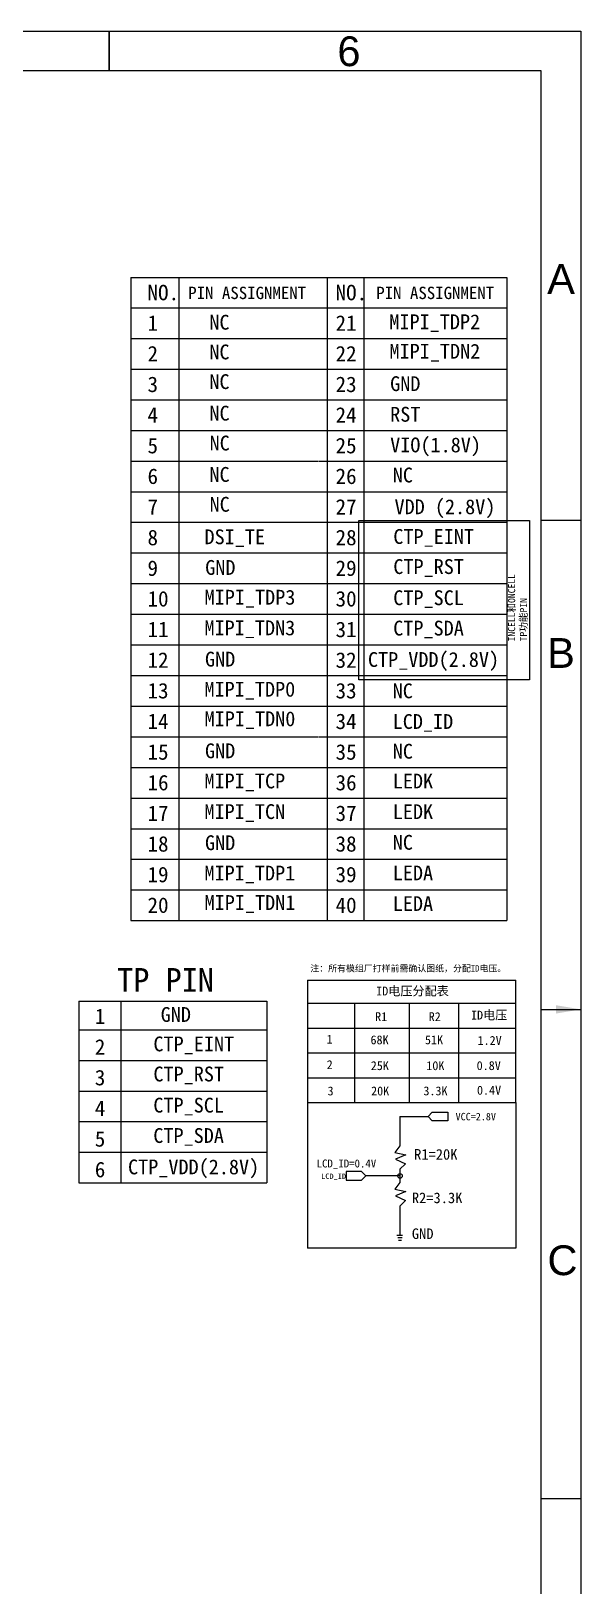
# Model space of a CAD drawing. Header units: inches. Extents: x 4091 to 6273, y -6229 to -5636.
# Drawn here: x 5427.1 to 5535.7, y -6002.4 to -5695.4 of the extents above; entities that cross this region are included whole.
import ezdxf

# ---------------------------------------------------------------- set-up
doc = ezdxf.new("R2010")
doc.units = ezdxf.units.IN
doc.header["$LTSCALE"] = 0.5
doc.header["$MEASUREMENT"] = 0
doc.layers.get('0').update_dxf_attribs({"lineweight": 0})
for name, color, linetype, lineweight in [('DIM', 4, 'Continuous', 0), ('FPC', 35, 'Continuous', 0), ('txt', 7, 'Continuous', 13), ('图框', 7, 'Continuous', 25)]:
    doc.layers.add(name, color=color, linetype=linetype, lineweight=lineweight)
doc.layers.add('T', color=7, linetype='Continuous')
doc.styles.add('STYLE1', font='')
doc.styles.add('TITLE', font='arial.ttf')
doc.styles.add('宋体字', font='')
doc.styles.add('汉字', font='')
doc.styles.get('STYLE1').set_extended_font_data('SimSun')
doc.styles.get('宋体字').set_extended_font_data('SimSun')
doc.styles.get('汉字').set_extended_font_data('SimSun')

msp = doc.modelspace()

# ---------------------------------------------------------------- linework, layer by layer
at = {"color": 4, "linetype": 'ByBlock', "lineweight": 5}
for p, q in [((5446.8032, -5744.0598), (5446.803, -5871.0733)), ((5446.8031, -5744.0598), (5483.9431, -5744.0598)), ((5456.3023, -5744.0431), (5456.3021, -5871.0565)), ((5483.9415, -5744.0595), (5521.0815, -5744.0595)), ((5485.6188, -5744.0584), (5485.6187, -5871.0719)), ((5492.8257, -5744.0472), (5492.8255, -5871.0607)), ((5446.8031, -5750.0829), (5483.9431, -5750.0829)), ((5446.8031, -5750.1093), (5483.9431, -5750.1093)), ((5483.9415, -5750.0826), (5521.0815, -5750.0826)), ((5483.9415, -5750.109), (5521.0815, -5750.109)), ((5446.8031, -5756.1324), (5483.9431, -5756.1324)), ((5483.9415, -5756.1321), (5521.0815, -5756.1321)), ((5446.8031, -5762.1819), (5483.9431, -5762.1819)), ((5446.8031, -5762.1819), (5483.8099, -5762.1819)), ((5483.9415, -5762.1816), (5521.0815, -5762.1816)), ((5483.9415, -5762.1816), (5520.9483, -5762.1816)), ((5446.8031, -5768.2314), (5483.9431, -5768.2314)), ((5483.9415, -5768.2311), (5521.0815, -5768.2311)), ((5446.8031, -5774.281), (5483.9431, -5774.281)), ((5483.9415, -5774.2807), (5521.0815, -5774.2807)), ((5446.8031, -5780.3305), (5483.8099, -5780.3305)), ((5483.9415, -5780.3302), (5520.9483, -5780.3302)), ((5446.8031, -5786.38), (5483.9431, -5786.38)), ((5483.9415, -5786.3797), (5521.0815, -5786.3797)), ((5446.8031, -5792.4295), (5483.9431, -5792.4295)), ((5483.9415, -5792.4292), (5521.0815, -5792.4292)), ((5446.8031, -5798.479), (5483.9431, -5798.479)), ((5483.9415, -5798.4788), (5521.0815, -5798.4788)), ((5446.8031, -5804.5286), (5483.9431, -5804.5286)), ((5483.9415, -5804.5283), (5521.0815, -5804.5283)), ((5446.8031, -5810.5781), (5483.9431, -5810.5781)), ((5483.9415, -5810.5778), (5521.0815, -5810.5778)), ((5446.8031, -5816.6276), (5483.9431, -5816.6276)), ((5483.9415, -5816.6273), (5521.0815, -5816.6273)), ((5446.8031, -5822.6771), (5483.9431, -5822.6771)), ((5483.9415, -5822.6769), (5521.0815, -5822.6769)), ((5446.8031, -5828.7267), (5483.9431, -5828.7267)), ((5483.9415, -5828.7264), (5521.0815, -5828.7264)), ((5446.8031, -5834.7762), (5483.8099, -5834.7762)), ((5483.9415, -5834.7759), (5520.9483, -5834.7759)), ((5446.8031, -5840.8257), (5483.9431, -5840.8257)), ((5483.9415, -5840.8254), (5521.0815, -5840.8254)), ((5446.8031, -5846.8752), (5483.9431, -5846.8752)), ((5483.9415, -5846.8749), (5521.0815, -5846.8749)), ((5446.8031, -5852.9248), (5483.9431, -5852.9248)), ((5483.9415, -5852.9245), (5521.0815, -5852.9245)), ((5446.8031, -5858.9743), (5483.9431, -5858.9743)), ((5483.9415, -5858.974), (5521.0815, -5858.974)), ((5446.8031, -5865.0238), (5483.9431, -5865.0238)), ((5483.9415, -5865.0235), (5521.0815, -5865.0235)), ((5446.8031, -5871.0733), (5483.9431, -5871.0733)), ((5483.9415, -5871.073), (5521.0815, -5871.073))]:
    msp.add_line(p, q, dxfattribs=at)
at = {"color": 4, "linetype": 'ByBlock'}
for p, q in [((5481.6859, -5882.8679), (5481.6859, -5935.7246)), ((5522.8662, -5907.0226), (5522.8662, -5882.8679))]:
    msp.add_line(p, q, dxfattribs=at)
at = {"color": 1, "linetype": 'ByBlock', "lineweight": 5}
for p, q in [((5436.5609, -5886.9799), (5436.5609, -5922.87)), ((5436.5609, -5886.9799), (5473.7009, -5886.9799)), ((5444.9032, -5922.87), (5444.9032, -5886.9799)), ((5473.7009, -5886.9799), (5473.7009, -5922.87)), ((5436.5609, -5892.6224), (5473.7009, -5892.6224)), ((5436.5609, -5898.6719), (5473.7009, -5898.6719)), ((5436.5609, -5904.7215), (5473.7009, -5904.7215)), ((5436.5609, -5910.771), (5473.7009, -5910.771)), ((5436.5609, -5916.8205), (5473.7009, -5916.8205)), ((5436.5609, -5922.87), (5473.7009, -5922.87))]:
    msp.add_line(p, q, dxfattribs=at)
at = {"color": 4}
for p, q in [((5473.7009, -5894.168), (5473.7009, -5922.87)), ((5522.8662, -5907.0226), (5522.8662, -5935.7246)), ((5522.8662, -5935.7246), (5481.6859, -5935.7246))]:
    msp.add_line(p, q, dxfattribs=at)
at = {"color": 4, "linetype": 'ByBlock', "lineweight": 5}
msp.add_lwpolyline([(5521.0815, -5744.0595), (5521.0813, -5871.073)], dxfattribs=at)
at = {"color": 1}
msp.add_lwpolyline([(5491.8267, -5792.0973), (5525.5521, -5792.0973), (5525.5521, -5823.5038), (5491.8266, -5823.5038)], close=True, dxfattribs=at)
at = {"layer": 'FPC', "color": 1, "lineweight": -2}
for p, q in [((5499.9763, -5909.7293), (5499.9763, -5914.2078)), ((5499.9763, -5909.7293), (5505.5217, -5909.7293)), ((5505.5217, -5909.7293), (5506.3364, -5908.8759)), ((5505.5217, -5909.7293), (5506.3364, -5910.5828)), ((5499.9763, -5915.5233), (5498.9605, -5916.8388)), ((5499.9763, -5914.2078), (5499.9763, -5915.5233)), ((5498.9605, -5916.8388), (5501.1332, -5917.2992)), ((5501.1332, -5917.2992), (5499.0921, -5918.1543)), ((5499.0921, -5918.1543), (5501.0673, -5919.0752)), ((5501.0673, -5919.0752), (5499.9763, -5920.1651)), ((5493.2113, -5921.4806), (5492.3966, -5920.6272)), ((5493.2113, -5921.4806), (5492.3966, -5922.3341)), ((5499.9763, -5921.4806), (5493.2113, -5921.4806)), ((5499.9763, -5920.1651), (5499.9763, -5921.4806)), ((5499.9763, -5921.4806), (5499.9763, -5922.7961)), ((5499.9763, -5922.7961), (5498.9605, -5924.1117)), ((5498.9605, -5924.1117), (5501.1332, -5924.5721)), ((5501.1332, -5924.5721), (5499.0921, -5925.4272)), ((5499.0921, -5925.4272), (5501.0673, -5926.348)), ((5501.0673, -5926.348), (5499.9763, -5927.438)), ((5499.9763, -5927.438), (5499.9763, -5928.7535)), ((5499.9763, -5928.7535), (5499.9763, -5933.232)), ((5500.4834, -5933.232), (5499.372, -5933.232)), ((5500.4006, -5933.6975), (5499.5677, -5933.6975)), ((5500.3013, -5934.2194), (5499.6671, -5934.2194))]:
    msp.add_line(p, q, dxfattribs=at)
for points in [[(5506.3364, -5908.8759), (5509.3972, -5908.8759), (5509.3972, -5910.5828), (5506.3364, -5910.5828)], [(5492.3966, -5920.6272), (5489.3358, -5920.6272), (5489.3358, -5922.3341), (5492.3966, -5922.3341)]]:
    msp.add_lwpolyline(points, dxfattribs=at)
msp.add_circle((5499.9763, -5921.4806), 0.4561, dxfattribs=at)
at = {"layer": 'txt', "color": 4}
for p, q in [((5481.6859, -5882.8679), (5522.8662, -5882.8679)), ((5481.6859, -5887.4067), (5522.8662, -5887.4067)), ((5491.0917, -5907.0226), (5491.0917, -5887.4067)), ((5501.8356, -5907.0226), (5501.8356, -5887.4067)), ((5511.575, -5907.0226), (5511.575, -5887.4067)), ((5481.6859, -5892.3106), (5522.8662, -5892.3106)), ((5481.6859, -5897.2146), (5522.8662, -5897.2146)), ((5481.6859, -5902.1186), (5522.8662, -5902.1186)), ((5481.6859, -5907.0226), (5522.8662, -5907.0226))]:
    msp.add_line(p, q, dxfattribs=at)
at = {"layer": '图框', "lineweight": 9}
for points in [[(5535.7106, -5695.4322), (5535.7106, -6081.7796), (4976.7817, -6081.7796), (4976.7817, -5695.4322)], [(5527.866, -6073.9349), (5527.866, -5703.2768), (4984.6263, -5703.2768), (4984.6263, -6073.9349)]]:
    msp.add_lwpolyline(points, close=True, dxfattribs=at)
at = {"layer": '图框'}
msp.add_lwpolyline([(5442.5558, -5703.2768), (5442.5558, -5695.4322)], close=True, dxfattribs=at)
for points in [[(5527.866, -5792.0191), (5535.7106, -5792.0191)], [(5527.866, -5888.6059), (5535.7106, -5888.6059)], [(5527.866, -5985.1927), (5535.7106, -5985.1927)]]:
    msp.add_lwpolyline(points, dxfattribs=at)
msp.add_solid([(5530.8077, -5887.7887), (5530.8077, -5889.423), (5535.7106, -5888.6059)], dxfattribs=at)

# ---------------------------------------------------------------- texts
at = {"color": 4, "linetype": 'ByBlock', "lineweight": 5, "style": '宋体字'}
for s, height, p in [('NO.', 3.05579, (5450.1157, -5748.5882)), ('PIN ASSIGNMENT', 2.444247, (5458.1582, -5748.349)), ('NO.', 3.05579, (5487.2541, -5748.5879)), ('PIN ASSIGNMENT', 2.444247, (5495.2966, -5748.3487)), ('1', 3.0558, (5450.1157, -5754.6113)), ('21', 3.05579, (5487.2541, -5754.611)), ('2', 3.0558, (5450.1157, -5760.6608)), ('22', 3.05579, (5487.2541, -5760.6605)), ('3', 3.0558, (5450.1157, -5766.7103)), ('23', 3.05579, (5487.2541, -5766.71)), ('4', 3.0558, (5450.1157, -5772.7598)), ('24', 3.05579, (5487.2541, -5772.7595)), ('5', 3.0558, (5450.1157, -5778.8093)), ('25', 3.05579, (5487.2541, -5778.8091)), ('6', 3.0558, (5450.1157, -5784.8589)), ('26', 3.05579, (5487.2541, -5784.8586)), ('7', 3.0558, (5450.1157, -5790.9084)), ('27', 3.05579, (5487.2541, -5790.9081)), ('8', 3.0558, (5450.1157, -5796.9579)), ('28', 3.05579, (5487.2541, -5796.9576)), ('9', 3.0558, (5450.1157, -5803.0074)), ('29', 3.05579, (5487.2541, -5803.0072)), ('10', 3.05579, (5450.1157, -5809.057)), ('30', 3.05579, (5487.2541, -5809.0567)), ('11', 3.05579, (5450.1157, -5815.1065)), ('31', 3.05579, (5487.2541, -5815.1062)), ('12', 3.05579, (5450.1157, -5821.156)), ('32', 3.05579, (5487.2541, -5821.1557)), ('13', 3.05579, (5450.1157, -5827.2055)), ('33', 3.05579, (5487.2541, -5827.2052)), ('14', 3.05579, (5450.1157, -5833.2551)), ('34', 3.05579, (5487.2541, -5833.2548)), ('35', 3.05579, (5487.2541, -5839.3043)), ('15', 3.05579, (5450.1157, -5839.3046)), ('16', 3.05579, (5450.1157, -5845.3541)), ('36', 3.05579, (5487.2541, -5845.3538)), ('17', 3.05579, (5450.1157, -5851.4036)), ('37', 3.05579, (5487.2541, -5851.4033)), ('18', 3.05579, (5450.1157, -5857.4531)), ('38', 3.05579, (5487.2541, -5857.4529)), ('19', 3.05579, (5450.1157, -5863.5027)), ('39', 3.05579, (5487.2541, -5863.5024)), ('20', 3.05579, (5450.1157, -5869.5522)), ('40', 3.05579, (5487.2541, -5869.5519))]:
    msp.add_text(s, height=height, dxfattribs=at).set_placement(p)
at = {"color": 1, "linetype": 'ByBlock', "lineweight": 5, "style": '宋体字'}
for s, p in [('1', (5439.7086, -5891.5083)), ('2', (5439.7086, -5897.5578)), ('3', (5439.7086, -5903.6074)), ('4', (5439.7086, -5909.6569)), ('5', (5439.7086, -5915.7064)), ('6', (5439.7086, -5921.7559))]:
    msp.add_text(s, height=3.0558, dxfattribs=at).set_placement(p)
at = {"color": 1, "linetype": 'ByBlock', "lineweight": 5, "insert": (5521.3313, -5815.9361), "char_height": 1.393459, "width": 16.644918, "attachment_point": 1, "rotation": 90, "style": '宋体字'}
msp.add_mtext('{\\fSimSun|b0|i0|c134|p2;INCELL和\\fSimSun|b0|i0|c0|p2;ONCELL\\fSimSun|b0|i0|c134|p2;\\P\\fSimSun|b0|i0|c134|p54;TP功能PIN}', dxfattribs=at)
at = {"layer": 'DIM', "color": 4, "linetype": 'ByBlock', "lineweight": 5, "style": '宋体字'}
for s, height, p in [('NC', 2.92901, (5462.3276, -5754.3876)), ('MIPI_TDP2', 2.92901, (5497.882, -5754.2896)), ('NC', 2.92901, (5462.3275, -5760.2495)), ('MIPI_TDN2 ', 2.92901, (5497.9048, -5760.1147)), ('NC', 2.92901, (5462.3274, -5766.1119)), ('GND', 2.92901, (5498.038, -5766.5114)), ('NC', 2.92901, (5462.3423, -5772.3437)), ('RST', 2.92901, (5498.038, -5772.5609)), ('NC', 2.92901, (5462.3749, -5778.2414)), ('VIO(1.8V)', 2.92901, (5498.038, -5778.6105)), ('NC', 2.92901, (5462.3423, -5784.4427)), ('NC', 2.92901, (5462.3749, -5790.3404)), ('VDD (2.8V)', 2.92901, (5498.899, -5790.8223)), ('DSI_TE', 2.92901, (5461.3727, -5796.7512)), ('CTP_EINT', 2.92901, (5498.6611, -5796.695)), ('GND', 2.92901, (5461.5146, -5802.8088)), ('CTP_RST', 2.92901, (5498.6604, -5802.6332)), ('MIPI_TDP3', 2.92901, (5461.3815, -5808.6877)), ('CTP_SCL', 2.92901, (5498.6451, -5808.7863)), ('MIPI_TDN3 ', 2.92901, (5461.3587, -5814.7355)), ('CTP_SDA', 2.92901, (5498.641, -5814.784)), ('CTP_VDD(2.8V)', 2.929007, (5493.6477, -5820.9827)), ('GND', 2.92901, (5461.4699, -5820.9077)), ('MIPI_TDP0', 2.92901, (5461.3586, -5826.8577)), ('MIPI_TDN0 ', 2.92901, (5461.3813, -5832.6828)), ('LCD_ID', 2.92901, (5498.5367, -5833.2256)), ('GND', 2.92901, (5461.4709, -5839.0118)), ('NC', 2.92901, (5498.5497, -5839.0942)), ('MIPI_TCP ', 2.92901, (5461.3589, -5844.9652)), ('LEDK', 2.92901, (5498.5492, -5844.9807)), ('MIPI_TCN', 2.92901, (5461.3589, -5851.0148)), ('LEDK', 2.92901, (5498.5492, -5851.0302)), ('GND', 2.92901, (5461.4708, -5857.1604)), ('NC', 2.92901, (5498.5492, -5857.0798)), ('MIPI_TDP1', 2.92901, (5461.3585, -5863.1548)), ('LEDA', 2.92901, (5498.5492, -5863.1293)), ('MIPI_TDN1 ', 2.92901, (5461.3812, -5868.98)), ('LEDA', 2.92901, (5498.5492, -5869.1788))]:
    msp.add_text(s, height=height, dxfattribs=at).set_placement(p)
at = {"layer": 'DIM', "color": 1, "linetype": 'ByBlock', "lineweight": 5, "style": '宋体字'}
for s, height, p in [('NC', 2.92901, (5498.551, -5784.5539)), ('NC', 2.92901, (5498.5367, -5827.176)), ('TP PIN', 4.68641, (5444.11, -5885.1351)), ('GND', 2.92901, (5452.7206, -5891.0784)), ('CTP_EINT', 2.92901, (5451.2805, -5896.8882)), ('CTP_RST', 2.92901, (5451.2799, -5902.8264)), ('CTP_SCL', 2.92901, (5451.2645, -5908.9795)), ('CTP_SDA', 2.92901, (5451.2604, -5914.9772)), ('CTP_VDD(2.8V)', 2.929007, (5446.2671, -5921.1759))]:
    msp.add_text(s, height=height, dxfattribs=at).set_placement(p)
at = {"layer": 'FPC', "color": 4, "lineweight": -2, "insert": (5482.2656, -5879.8838), "char_height": 1.257984, "width": 964.299741, "attachment_point": 1, "style": 'STYLE1'}
msp.add_mtext('注：所有模组厂打样前需确认图纸，分配ID电压。', dxfattribs=at)
at = {"layer": 'FPC', "color": 1, "lineweight": -2, "attachment_point": 1, "style": 'STYLE1'}
for s, insert, char_height, width in [('VCC=2.8V', (5510.9597, -5909.0429), 1.46496, 9.517445), ('LCD_ID=0.4V', (5483.5198, -5918.2478), 1.57248, 2.931633), ('R1=20K  ', (5502.7701, -5916.184), 2.09664, 1607.166236), ('LCD_ID', (5484.4107, -5921.0245), 1.04832, 1071.444157), ('R2=3.3K ', (5502.3228, -5924.7695), 2.09664, 1607.166236), ('GND', (5502.3228, -5931.8504), 2.09664, 1607.166236)]:
    msp.add_mtext(s, dxfattribs=dict(at, insert=insert, char_height=char_height, width=width))
at = {"layer": 'T', "color": 4, "attachment_point": 1, "style": '汉字'}
for s, insert, char_height, width in [(' ID电压分配表', (5494.0891, -5884.1061), 1.75242, 28.000314), ('R1', (5495.0693, -5889.1671), 1.75242, 5.444952), ('R2', (5505.6514, -5889.1671), 1.75242, 5.444952), ('ID电压', (5514.0059, -5888.8542), 1.75242, 28.000314), ('1', (5485.4714, -5893.6333), 1.7524, 5.444952), ('68K', (5494.1533, -5893.744), 1.75242, 5.901516), ('51K', (5504.9103, -5893.744), 1.75242, 5.901516), ('1.2V', (5515.2968, -5893.8544), 1.75242, 5.901516), ('2', (5485.4986, -5898.6514), 1.7524, 5.444952), ('0.8V', (5515.1211, -5898.8316), 1.75242, 5.901516), ('20K', (5494.2737, -5903.8333), 1.75242, 5.444952), ('3.3K', (5504.6007, -5903.8229), 1.75242, 5.444952), ('0.4V', (5515.1879, -5903.6895), 1.75242, 5.444952), ('3', (5485.6729, -5903.8362), 1.7524, 5.444952)]:
    msp.add_mtext(s, dxfattribs=dict(at, insert=insert, char_height=char_height, width=width))
at = {"layer": 'txt', "color": 4, "char_height": 1.75242, "width": 5.901516, "attachment_point": 1, "style": '汉字'}
for s, insert in [('25K', (5494.207, -5898.8419)), ('10K', (5505.1795, -5898.8419))]:
    msp.add_mtext(s, dxfattribs=dict(at, insert=insert))
at = {"layer": '图框', "style": 'TITLE'}
for s, p in [('6', (5487.6087, -5702.3531)), ('6', (5487.6087, -5702.3531)), ('A', (5529.0472, -5747.3193)), ('B', (5529.0356, -5821.1748)), ('C', (5529.1006, -5941.0827))]:
    msp.add_text(s, height=5.8835, dxfattribs=at).set_placement(p)

doc.saveas('drawing.dxf')
